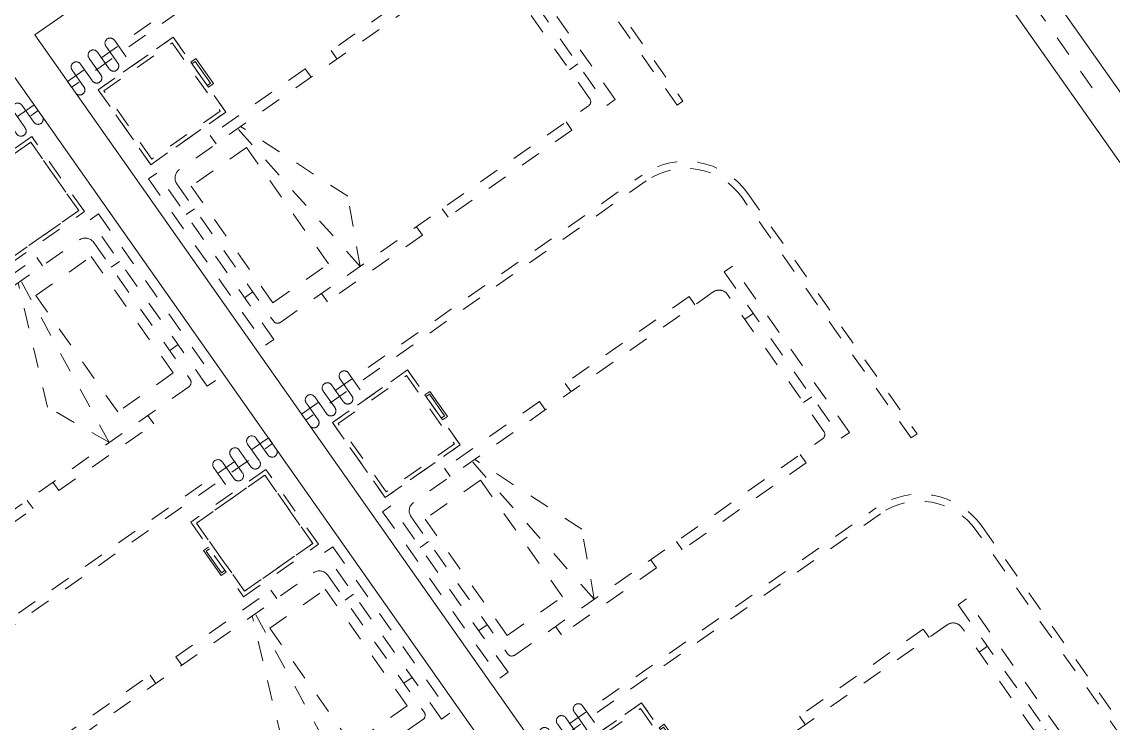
# Model space of a CAD drawing. Extents: x 274235 to 276654, y 142848 to 144425.
# Drawn here: x 276123.34 to 276128.7, y 143072.41 to 143075.86 of the extents above; entities that cross this region are included whole.
import ezdxf

# ---------------------------------------------------------------- set-up
doc = ezdxf.new("R2010")
doc.units = 0
doc.header["$LTSCALE"] = 1.5
for name, pattern in [('ACM-G-CENTER', [50.8, 31.75, -6.35, 6.35, -6.35]), ('ATDASH', [1.5875, 0.79375, -0.79375]), ('DASH', [0.35, 0.25, -0.1]), ('Hidden 1_32_', [1.389063, 0.79375, -0.595313])]:
    doc.linetypes.add(name, pattern=pattern)
doc.layers.get('0').update_dxf_attribs({"linetype": 'CONTINUOUS', "lineweight": 0})
for name, color, linetype, lineweight in [('_ACM-A-DETL', 7, 'CONTINUOUS', 5), ('_ACM-A-EQPM', 3, 'CONTINUOUS', 5), ('_ACM-A-FLOR-WDWK', 1, 'CONTINUOUS', 5), ('_ACM-A-GRID', 3, 'CONTINUOUS', 5), ('_ACM-A-WALL-FULL', 6, 'CONTINUOUS', 13)]:
    doc.layers.add(name, color=color, linetype=linetype, lineweight=lineweight)

# ---------------------------------------------------------------- blocks, each defined once
blk = doc.blocks.new('LOCKER_2_drawers_open_under_lockable_mobile - FQSN-051-2020972-F5_Working')
at = {"layer": '_ACM-A-FLOR-WDWK', "linetype": 'DASH'}
for p, q in [((-225, -205), (-225, 245)), ((-225, 245), (225, 245)), ((225, 245), (-225, 245)), ((-225, 245), (-225, -205)), ((-205, -185), (-205, 225)), ((-205, 225), (205, 225)), ((-205, -185), (-205, 225)), ((-205, 225), (205, 225)), ((205, 225), (205, -185)), ((205, 225), (205, -185)), ((225, 245), (225, -205)), ((225, -205), (225, 245)), ((225, -205), (-225, -205)), ((-225, -205), (225, -205)), ((205, -185), (-205, -185)), ((205, -185), (-205, -185))]:
    blk.add_line(p, q, dxfattribs=at)
at = {"layer": '_ACM-A-FLOR-WDWK'}
for p, q in [((-75, -205), (-75, -235)), ((-65, -225), (-65, -205)), ((65, -225), (65, -205)), ((75, -235), (75, -205)), ((-75, -235), (75, -235)), ((65, -225), (-65, -225))]:
    blk.add_line(p, q, dxfattribs=at)
blk = doc.blocks.new('BED_patient1 - MMBE-010_2100D-2020948-F5_Working')
at = {"layer": '_ACM-A-FLOR-WDWK', "linetype": 'DASH'}
for p, q in [((-500, -50), (-500, 0)), ((500, 0), (-500, 0)), ((500, -50), (500, 0)), ((-500, -50), (500, -50)), ((-250, -50), (-250, -100)), ((250, -50), (250, -100)), ((399.2, -100), (-424.2, -100)), ((-450, -125.8), (-450, -1974.2)), ((350, -150), (-350, -150)), ((-350, -150), (-350, -482.7)), ((350, -482.7), (350, -150)), ((450, -1949.2), (450, -150.8)), ((-500, -941.5), (-500, -370.9)), ((-500, -370.9), (-450, -370.9)), ((500, -370.9), (450, -370.9)), ((500, -941.5), (500, -370.9)), ((-450, -603.1), (450, -500.8)), ((-350, -482.7), (350, -482.7)), ((-133, -751.2), (450, -518.2)), ((-450, -603), (-133, -751.2)), ((-450, -941.5), (-500, -941.5)), ((450, -941.5), (500, -941.5)), ((-500, -1840), (-500, -1096.5)), ((-500, -1096.5), (-450, -1096.5)), ((500, -1096.5), (450, -1096.5)), ((500, -1840), (500, -1096.5)), ((-450, -1840), (-500, -1840)), ((450, -1840), (500, -1840)), ((-424.2, -2000), (399.2, -2000)), ((-250, -2000), (-250, -2050)), ((250, -2000), (250, -2050)), ((-500, -2050), (-500, -2100)), ((500, -2050), (-500, -2050)), ((500, -2050), (500, -2100)), ((-500, -2100), (500, -2100))]:
    blk.add_line(p, q, dxfattribs=at)
for centre, radius, start, end in [((-424.2, -125.8), 25.8, 90, 180), ((399.2, -150.8), 50.8, 0, 90), ((-424.2, -1974.2), 25.8, 180, 270), ((399.2, -1949.2), 50.8, 270, 0)]:
    blk.add_arc(centre, radius, start, end, dxfattribs=at)
blk = doc.blocks.new('LOCKER_2_drawers_open_under_lockable_mobile - FQSN-051-2091571-F5_Working')
at = {"layer": '_ACM-A-FLOR-WDWK'}
for p, q in [((75, 235), (-75, 235)), ((-75, 235), (-75, 205)), ((-65, 205), (-65, 225)), ((-65, 225), (65, 225)), ((65, 205), (65, 225)), ((75, 205), (75, 235))]:
    blk.add_line(p, q, dxfattribs=at)
at = {"layer": '_ACM-A-FLOR-WDWK', "linetype": 'DASH'}
for p, q in [((225, 205), (-225, 205)), ((-225, 205), (-225, -245)), ((225, 205), (-225, 205)), ((-225, 205), (-225, -245)), ((205, 185), (-205, 185)), ((-205, 185), (-205, -225)), ((-205, -225), (-205, 185)), ((-205, 185), (205, 185)), ((205, -225), (205, 185)), ((205, 185), (205, -225)), ((225, -245), (225, 205)), ((225, -245), (225, 205)), ((-225, -245), (225, -245)), ((-225, -245), (225, -245)), ((-205, -225), (205, -225)), ((205, -225), (-205, -225))]:
    blk.add_line(p, q, dxfattribs=at)
blk = doc.blocks.new('BED_patient1 - MMBE-010_2100D-2091575-F5_Working')
at = {"layer": '_ACM-A-FLOR-WDWK', "linetype": 'DASH'}
for p, q in [((-500, 2050), (-500, 2100)), ((-500, 2100), (500, 2100)), ((500, 2050), (500, 2100)), ((500, 2050), (-500, 2050)), ((-250, 2000), (-250, 2050)), ((250, 2000), (250, 2050)), ((-424.2, 2000), (399.2, 2000)), ((-450, 125.8), (-450, 1974.2)), ((450, 1949.2), (450, 150.8)), ((-450, 1840), (-500, 1840)), ((-500, 1840), (-500, 1096.5)), ((450, 1840), (500, 1840)), ((500, 1840), (500, 1096.5)), ((-500, 1096.5), (-450, 1096.5)), ((500, 1096.5), (450, 1096.5)), ((-450, 941.5), (-500, 941.5)), ((-500, 941.5), (-500, 370.9)), ((450, 941.5), (500, 941.5)), ((500, 941.5), (500, 370.9)), ((-450, 603), (-133, 751.2)), ((-133, 751.2), (450, 518.2)), ((-450, 603.1), (450, 500.8)), ((-350, 150), (-350, 482.7)), ((-350, 482.7), (350, 482.7)), ((350, 482.7), (350, 150)), ((-500, 370.9), (-450, 370.9)), ((500, 370.9), (450, 370.9)), ((350, 150), (-350, 150)), ((399.2, 100), (-424.2, 100)), ((-250, 50), (-250, 100)), ((250, 50), (250, 100)), ((-500, 50), (-500, 0)), ((-500, 50), (500, 50)), ((500, 50), (500, 0)), ((500, 0), (-500, 0))]:
    blk.add_line(p, q, dxfattribs=at)
for centre, radius, start, end in [((-424.2, 1974.2), 25.8, 90, 180), ((399.2, 1949.2), 50.8, 360, 90), ((-424.2, 125.8), 25.8, 180, 270), ((399.2, 150.8), 50.8, 270, 360)]:
    blk.add_arc(centre, radius, start, end, dxfattribs=at)
blk = doc.blocks.new('1020 Cubicle Curtain_ L Shaped - 1020 Cubicle Curtain_ L Shaped-2848326-F5_Working')
at = {"layer": '_ACM-A-EQPM', "linetype": 'ATDASH'}
for p, q in [((74.6125, -22.225), (109.5375, -22.225)), ((74.6125, -22.225), (74.6125, -2066.625)), ((109.5375, -2066.625), (109.5375, -22.225)), ((142.875, -73.025), (41.275, -73.025)), ((41.275, -123.825), (142.875, -123.825)), ((142.875, -174.625), (41.275, -174.625)), ((41.275, -225.425), (142.875, -225.425)), ((142.875, -276.225), (41.275, -276.225)), ((41.275, -327.025), (142.875, -327.025)), ((1892.075, -2404.7625), (447.675, -2404.7625)), ((1892.075, -2439.6875), (1892.075, -2404.7625)), ((447.675, -2439.6875), (1892.075, -2439.6875))]:
    blk.add_line(p, q, dxfattribs=at)
for centre, radius, start, end in [((142.875, -47.625), 25.4, 270, 90), ((41.275, -98.425), 25.4, 90, 270), ((142.875, -149.225), 25.4, 270, 90), ((41.275, -200.025), 25.4, 90, 270), ((142.875, -250.825), 25.4, 270, 90), ((41.275, -301.625), 25.4, 90, 270), ((447.675, -2066.625), 373.0625, 180, 270), ((447.675, -2066.625), 338.1375, 180, 270)]:
    blk.add_arc(centre, radius, start, end, dxfattribs=at)
blk = doc.blocks.new('1020 Cubicle Curtain_ L Shaped - 1020 Cubicle Curtain_ L Shaped-2848163-F5_Working')
at = {"layer": '_ACM-A-EQPM', "linetype": 'ATDASH'}
for p, q in [((447.675, 2439.6875), (1892.075, 2439.6875)), ((1892.075, 2439.6875), (1892.075, 2404.7625)), ((1892.075, 2404.7625), (447.675, 2404.7625)), ((74.6125, 22.225), (74.6125, 2066.625)), ((109.5375, 2066.625), (109.5375, 22.225)), ((41.275, 327.025), (142.875, 327.025)), ((142.875, 276.225), (41.275, 276.225)), ((41.275, 225.425), (142.875, 225.425)), ((142.875, 174.625), (41.275, 174.625)), ((41.275, 123.825), (142.875, 123.825)), ((142.875, 73.025), (41.275, 73.025)), ((74.6125, 22.225), (109.5375, 22.225))]:
    blk.add_line(p, q, dxfattribs=at)
for centre, radius, start, end in [((447.675, 2066.625), 373.0625, 90, 180), ((447.675, 2066.625), 338.1375, 90, 180), ((41.275, 301.625), 25.4, 90, 270), ((142.875, 250.825), 25.4, 270, 90), ((41.275, 200.025), 25.4, 90, 270), ((142.875, 149.225), 25.4, 270, 90), ((41.275, 98.425), 25.4, 90, 270), ((142.875, 47.625), 25.4, 270, 90)]:
    blk.add_arc(centre, radius, start, end, dxfattribs=at)
blk = doc.blocks.new('5f0512')
at = {"layer": '_ACM-A-DETL', "linetype": 'Hidden 1_32_'}
blk.add_arc((-129126.9536, -64761.5914), 30000, 279.94533336, 350.05103871, dxfattribs=at)
at = {"layer": '_ACM-A-GRID', "linetype": 'ACM-G-CENTER'}
blk.add_line((-114035.3242, -79164.6751), (-134399.9995, -58799.9998), dxfattribs=at)
at = {"layer": '_ACM-A-WALL-FULL', "lineweight": 18}
for p, q in [((-112126.1359, -80932.442), (-117500.1475, -75558.4305)), ((-117641.5688, -75699.8519), (-112267.5573, -81073.8634)), ((-119197.2037, -79801.0711), (-117953.4911, -78557.3586)), ((-114530.2989, -84467.9759), (-119197.2037, -79801.0711)), ((-119338.625, -79942.4925), (-114671.7203, -84609.3973))]:
    blk.add_line(p, q, dxfattribs=at)
at = {"layer": '_ACM-A-EQPM'}
for name, p, rotation in [('1020 Cubicle Curtain_ L Shaped - 1020 Cubicle Curtain_ L Shaped-2848163-F5_Working', (-119068.086, -79961.6197), 314.9999999999804), ('1020 Cubicle Curtain_ L Shaped - 1020 Cubicle Curtain_ L Shaped-2848163-F5_Working', (-117653.8724, -81375.8333), 314.9999999999804), ('1020 Cubicle Curtain_ L Shaped - 1020 Cubicle Curtain_ L Shaped-2848326-F5_Working', (-119178.0764, -80071.6102), 315.0000000000072), ('1020 Cubicle Curtain_ L Shaped - 1020 Cubicle Curtain_ L Shaped-2848163-F5_Working', (-116239.6589, -82790.0469), 314.9999999999804), ('1020 Cubicle Curtain_ L Shaped - 1020 Cubicle Curtain_ L Shaped-2848326-F5_Working', (-117763.8629, -81485.8238), 315.0000000000072)]:
    blk.add_blockref(name, p, dxfattribs=dict(at, rotation=rotation))
at = {"layer": '_ACM-A-FLOR-WDWK'}
for name, p, rotation in [('BED_patient1 - MMBE-010_2100D-2020948-F5_Working', (-118171.8988, -80755.6653), 134.9999999999947), ('LOCKER_2_drawers_open_under_lockable_mobile - FQSN-051-2020972-F5_Working', (-118511.3101, -79999.061), 134.9999999999942), ('LOCKER_2_drawers_open_under_lockable_mobile - FQSN-051-2091571-F5_Working', (-119140.6351, -80628.3861), 134.9999999999934), ('BED_patient1 - MMBE-010_2100D-2020948-F5_Working', (-116757.6853, -82169.8789), 134.9999999999947), ('BED_patient1 - MMBE-010_2100D-2091575-F5_Working', (-118384.0309, -80967.7973), 134.9999999999929), ('LOCKER_2_drawers_open_under_lockable_mobile - FQSN-051-2020972-F5_Working', (-117097.0965, -81413.2746), 134.9999999999942), ('LOCKER_2_drawers_open_under_lockable_mobile - FQSN-051-2091571-F5_Working', (-117726.4216, -82042.5996), 134.9999999999934), ('BED_patient1 - MMBE-010_2100D-2020948-F5_Working', (-115343.4717, -83584.0924), 134.9999999999947), ('BED_patient1 - MMBE-010_2100D-2091575-F5_Working', (-116969.8173, -82382.0109), 134.9999999999929), ('LOCKER_2_drawers_open_under_lockable_mobile - FQSN-051-2020972-F5_Working', (-115682.883, -82827.4882), 134.9999999999942)]:
    blk.add_blockref(name, p, dxfattribs=dict(at, rotation=rotation))

msp = doc.modelspace()

# ---------------------------------------------------------------- block references
at = {"xscale": 0.0009999999999999994, "yscale": 0.001, "zscale": 0.001, "rotation": 350.1075696352769}
msp.add_blockref('5f0512', (276254.5381, 143133.9317), dxfattribs=at)

doc.saveas('drawing.dxf')
